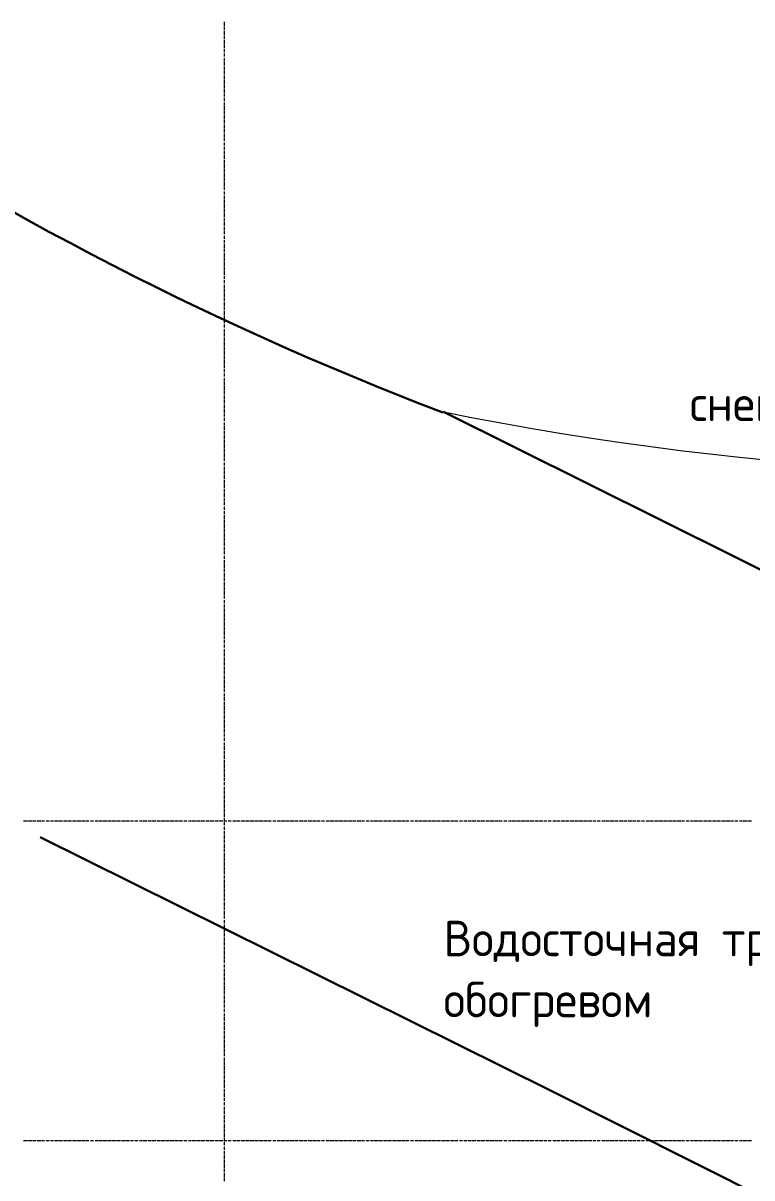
# Model space of a CAD drawing. Header units: millimetres. Extents: x -42533 to 645315, y 3457 to 82611.
# Drawn here: x 536049 to 540149, y 11862 to 18359 of the extents above; entities that cross this region are included whole.
import ezdxf

# ---------------------------------------------------------------- set-up
doc = ezdxf.new("R2010")
doc.units = ezdxf.units.MM
doc.layers.add('PDF _!ЭОМ.Молниезащита', color=7, linetype='Continuous', true_color=0x954a95)
doc.layers.add('PDF _Оси', color=7, linetype='Continuous', true_color=0xbababa)
doc.layers.add('PDF _Текст', color=7, linetype='Continuous')
doc.styles.add('PDF GOST Common', font='GOST_Common.ttf')

msp = doc.modelspace()

# ---------------------------------------------------------------- linework, layer by layer
at = {"layer": 'PDF _!ЭОМ.Молниезащита', "color": 1, "lineweight": 30}
msp.add_lwpolyline([(530141.9, 44639, 0.234942), (527196, 28346.6, 0.234987), (538409.8, 16168)], format="xyb", dxfattribs=at)
msp.add_lwpolyline([(555538.4, 7416.8), (552700.7, 8907.6), (549854.5, 10385.7), (547004.1, 11851.2), (544145.3, 13303.9), (541282.2, 14743.9), (538414.9, 16171.2)], dxfattribs=at)
at = {"layer": 'PDF _!ЭОМ.Молниезащита', "color": 3, "lineweight": 30}
msp.add_lwpolyline([(553268.2, 5028), (550430.5, 6518.9), (547584.4, 7997), (544734, 9462.4), (541879.4, 10915.2), (539012, 12355.2), (536144.7, 13778.3)], dxfattribs=at)
at = {"layer": 'PDF _!ЭОМ.Молниезащита', "lineweight": 13}
msp.add_arc((541973.2, 33883.9), 18066.6, 258.64082, 32.4196, dxfattribs=at)
at = {"layer": 'PDF _!ЭОМ.Молниезащита', "lineweight": 30}
msp.add_arc((514330.6, -50639.5), 76931.2, 53.480075, 71.283866, dxfattribs=at)
at = {"layer": 'PDF _Оси', "color": 8, "lineweight": 9}
for points in [[(537182.4, 18344), (537182.4, 18365.1)], [(537182.4, 18318.5), (537182.4, 18339.7)], [(537182.4, 18293.1), (537182.4, 18314.3)], [(537182.4, 18267.7), (537182.4, 18288.9)], [(537182.4, 18242.3), (537182.4, 18263.5)], [(537182.4, 18216.9), (537182.4, 18238.1)], [(537182.4, 18195.7), (537182.4, 18212.7)], [(537182.4, 18191.5), (537182.4, 18191.5)], [(537182.4, 18170.3), (537182.4, 18187.3)], [(537182.4, 18166.1), (537182.4, 18166.1)], [(537182.4, 18144.9), (537182.4, 18161.8)], [(537182.4, 18119.5), (537182.4, 18140.7)], [(537182.4, 18094.1), (537182.4, 18115.3)], [(537182.4, 18068.7), (537182.4, 18089.8)], [(537182.4, 18043.2), (537182.4, 18064.4)], [(537182.4, 18017.8), (537182.4, 18039)], [(537182.4, 17992.4), (537182.4, 18013.6)], [(537182.4, 17967), (537182.4, 17988.2)], [(537182.4, 17945.8), (537182.4, 17962.8)], [(537182.4, 17941.6), (537182.4, 17941.6)], [(537182.4, 17920.4), (537182.4, 17937.4)], [(537182.4, 17916.2), (537182.4, 17916.2)], [(537182.4, 17895), (537182.4, 17912)], [(537182.4, 17869.6), (537182.4, 17890.8)], [(537182.4, 17844.2), (537182.4, 17865.4)], [(537182.4, 17818.8), (537182.4, 17840)], [(537182.4, 17793.4), (537182.4, 17814.5)], [(537182.4, 17768), (537182.4, 17789.1)], [(537182.4, 17742.5), (537182.4, 17763.7)], [(537182.4, 17717.1), (537182.4, 17738.3)], [(537182.4, 17696), (537182.4, 17712.9)], [(537182.4, 17691.7), (537182.4, 17691.7)], [(537182.4, 17670.5), (537182.4, 17687.5)], [(537182.4, 17666.3), (537182.4, 17666.3)], [(537182.4, 17645.1), (537182.4, 17662.1)], [(537182.4, 17619.7), (537182.4, 17640.9)], [(537182.4, 17594.3), (537182.4, 17615.5)], [(537182.4, 17568.9), (537182.4, 17590.1)], [(537182.4, 17543.5), (537182.4, 17564.7)], [(537182.4, 17518.1), (537182.4, 17539.2)], [(537182.4, 17492.7), (537182.4, 17513.8)], [(537182.4, 17467.2), (537182.4, 17488.4)], [(537182.4, 17441.8), (537182.4, 17463)], [(537182.4, 17420.7), (537182.4, 17437.6)], [(537182.4, 17416.4), (537182.4, 17416.4)], [(537182.4, 17395.2), (537182.4, 17412.2)], [(537182.4, 17391), (537182.4, 17391)], [(537182.4, 17369.8), (537182.4, 17386.8)], [(537182.4, 17344.4), (537182.4, 17365.6)], [(537182.4, 17319), (537182.4, 17340.2)], [(537182.4, 17293.6), (537182.4, 17314.8)], [(537182.4, 17268.2), (537182.4, 17289.4)], [(537182.4, 17242.8), (537182.4, 17263.9)], [(537182.4, 17217.4), (537182.4, 17238.5)], [(537182.4, 17191.9), (537182.4, 17213.1)], [(537182.4, 17170.8), (537182.4, 17187.7)], [(537182.4, 17166.5), (537182.4, 17166.5)], [(537182.4, 17145.4), (537182.4, 17162.3)], [(537182.4, 17141.1), (537182.4, 17141.1)], [(537182.4, 17119.9), (537182.4, 17136.9)], [(537182.4, 17094.5), (537182.4, 17115.7)], [(537182.4, 17069.1), (537182.4, 17090.3)], [(537182.4, 17043.7), (537182.4, 17064.9)], [(537182.4, 17018.3), (537182.4, 17039.5)], [(537182.4, 16992.9), (537182.4, 17014.1)], [(537182.4, 16967.5), (537182.4, 16988.6)], [(537182.4, 16942.1), (537182.4, 16963.2)], [(537182.4, 16920.9), (537182.4, 16937.8)], [(537182.4, 16916.6), (537182.4, 16916.6)], [(537182.4, 16895.5), (537182.4, 16912.4)], [(537182.4, 16891.2), (537182.4, 16891.2)], [(537182.4, 16870.1), (537182.4, 16887)], [(537182.4, 16844.6), (537182.4, 16865.8)], [(537182.4, 16819.2), (537182.4, 16840.4)], [(537182.4, 16793.8), (537182.4, 16815)], [(537182.4, 16768.4), (537182.4, 16789.6)], [(537182.4, 16743), (537182.4, 16764.2)], [(537182.4, 16717.6), (537182.4, 16738.8)], [(537182.4, 16692.2), (537182.4, 16713.4)], [(537182.4, 16671), (537182.4, 16687.9)], [(537182.4, 16666.8), (537182.4, 16666.8)], [(537182.4, 16645.6), (537182.4, 16662.5)], [(537182.4, 16641.3), (537182.4, 16641.3)], [(537182.4, 16620.2), (537182.4, 16637.1)], [(537182.4, 16594.8), (537182.4, 16615.9)], [(537182.4, 16569.3), (537182.4, 16590.5)], [(537182.4, 16543.9), (537182.4, 16565.1)], [(537182.4, 16518.5), (537182.4, 16539.7)], [(537182.4, 16493.1), (537182.4, 16514.3)], [(537182.4, 16467.7), (537182.4, 16488.9)], [(537182.4, 16442.3), (537182.4, 16463.5)], [(537182.4, 16416.9), (537182.4, 16438.1)], [(537182.4, 16395.7), (537182.4, 16412.6)], [(537182.4, 16391.5), (537182.4, 16391.5)], [(537182.4, 16370.3), (537182.4, 16387.2)], [(537182.4, 16366.1), (537182.4, 16366.1)], [(537182.4, 16344.9), (537182.4, 16361.8)], [(537182.4, 16319.5), (537182.4, 16340.6)], [(537182.4, 16294.1), (537182.4, 16315.2)], [(537182.4, 16268.6), (537182.4, 16289.8)], [(537182.4, 16243.2), (537182.4, 16264.4)], [(537182.4, 16217.8), (537182.4, 16239)], [(537182.4, 16192.4), (537182.4, 16213.6)], [(537182.4, 16167), (537182.4, 16188.2)], [(537182.4, 16145.8), (537182.4, 16162.8)], [(537182.4, 16141.6), (537182.4, 16141.6)], [(537182.4, 16120.4), (537182.4, 16137.3)], [(537182.4, 16116.2), (537182.4, 16116.2)], [(537182.4, 16095), (537182.4, 16111.9)], [(537182.4, 16069.6), (537182.4, 16090.8)], [(537182.4, 16044.2), (537182.4, 16065.3)], [(537182.4, 16018.8), (537182.4, 16039.9)], [(537182.4, 15993.3), (537182.4, 16014.5)], [(537182.4, 15967.9), (537182.4, 15989.1)], [(537182.4, 15942.5), (537182.4, 15963.7)], [(537182.4, 15917.1), (537182.4, 15938.3)], [(537182.4, 15895.9), (537182.4, 15912.9)], [(537182.4, 15891.7), (537182.4, 15891.7)], [(537182.4, 15870.5), (537182.4, 15887.5)], [(537182.4, 15866.3), (537182.4, 15866.3)], [(537182.4, 15845.1), (537182.4, 15862)], [(537182.4, 15819.7), (537182.4, 15840.9)], [(537182.4, 15794.3), (537182.4, 15815.5)], [(537182.4, 15768.9), (537182.4, 15790)], [(537182.4, 15743.5), (537182.4, 15764.6)], [(537182.4, 15718), (537182.4, 15739.2)], [(537182.4, 15692.6), (537182.4, 15713.8)], [(537182.4, 15667.2), (537182.4, 15688.4)], [(537182.4, 15646), (537182.4, 15663)], [(537182.4, 15641.8), (537182.4, 15641.8)], [(537182.4, 15620.6), (537182.4, 15637.6)], [(537182.4, 15616.4), (537182.4, 15616.4)], [(537182.4, 15595.2), (537182.4, 15612.2)], [(537182.4, 15569.8), (537182.4, 15591)], [(537182.4, 15544.4), (537182.4, 15565.6)], [(537182.4, 15519), (537182.4, 15540.2)], [(537182.4, 15493.6), (537182.4, 15514.7)], [(537182.4, 15468.2), (537182.4, 15489.3)], [(537182.4, 15442.7), (537182.4, 15463.9)], [(537182.4, 15417.3), (537182.4, 15438.5)], [(537182.4, 15391.9), (537182.4, 15413.1)], [(537182.4, 15370.7), (537182.4, 15387.7)], [(537182.4, 15366.5), (537182.4, 15366.5)], [(537182.4, 15345.3), (537182.4, 15362.3)], [(537182.4, 15341.1), (537182.4, 15341.1)], [(537182.4, 15319.9), (537182.4, 15336.9)], [(537182.4, 15294.5), (537182.4, 15315.7)], [(537182.4, 15269.1), (537182.4, 15290.3)], [(537182.4, 15243.7), (537182.4, 15264.9)], [(537182.4, 15218.3), (537182.4, 15239.4)], [(537182.4, 15192.9), (537182.4, 15214)], [(537182.4, 15167.4), (537182.4, 15188.6)], [(537182.4, 15142), (537182.4, 15163.2)], [(537182.4, 15120.9), (537182.4, 15137.8)], [(537182.4, 15116.6), (537182.4, 15116.6)], [(537182.4, 15095.4), (537182.4, 15112.4)], [(537182.4, 15091.2), (537182.4, 15091.2)], [(537182.4, 15070), (537182.4, 15087)], [(537182.4, 15044.6), (537182.4, 15065.8)], [(537182.4, 15019.2), (537182.4, 15040.4)], [(537182.4, 14993.8), (537182.4, 15015)], [(537182.4, 14968.4), (537182.4, 14989.6)], [(537182.4, 14943), (537182.4, 14964.2)], [(537182.4, 14917.6), (537182.4, 14938.7)], [(537182.4, 14892.2), (537182.4, 14913.3)], [(537182.4, 14871), (537182.4, 14887.9)], [(537182.4, 14866.7), (537182.4, 14866.7)], [(537182.4, 14845.6), (537182.4, 14862.5)], [(537182.4, 14841.3), (537182.4, 14841.3)], [(537182.4, 14820.2), (537182.4, 14837.1)], [(537182.4, 14794.7), (537182.4, 14815.9)], [(537182.4, 14769.3), (537182.4, 14790.5)], [(537182.4, 14743.9), (537182.4, 14765.1)], [(537182.4, 14718.5), (537182.4, 14739.7)], [(537182.4, 14693.1), (537182.4, 14714.3)], [(537182.4, 14667.7), (537182.4, 14688.9)], [(537182.4, 14642.3), (537182.4, 14663.4)], [(537182.4, 14616.9), (537182.4, 14638)], [(537182.4, 14595.7), (537182.4, 14612.6)], [(537182.4, 14591.4), (537182.4, 14591.4)], [(537182.4, 14570.3), (537182.4, 14587.2)], [(537182.4, 14544.9), (537182.4, 14566)], [(537182.4, 14519.4), (537182.4, 14540.6)], [(537182.4, 14494), (537182.4, 14515.2)], [(537182.4, 14468.6), (537182.4, 14489.8)], [(537182.4, 14443.2), (537182.4, 14464.4)], [(537182.4, 14417.8), (537182.4, 14439)], [(537182.4, 14392.4), (537182.4, 14413.6)], [(537182.4, 14367), (537182.4, 14388.1)], [(537182.4, 14345.8), (537182.4, 14362.7)], [(537182.4, 14341.6), (537182.4, 14341.6)], [(537182.4, 14320.4), (537182.4, 14337.3)], [(537182.4, 14316.1), (537182.4, 14316.1)], [(537182.4, 14295), (537182.4, 14311.9)], [(537182.4, 14269.6), (537182.4, 14290.7)], [(537182.4, 14244.1), (537182.4, 14265.3)], [(537182.4, 14218.7), (537182.4, 14239.9)], [(537182.4, 14193.3), (537182.4, 14214.5)], [(537182.4, 14167.9), (537182.4, 14189.1)], [(537182.4, 14142.5), (537182.4, 14163.7)], [(537182.4, 14117.1), (537182.4, 14138.3)], [(537182.4, 14095.9), (537182.4, 14112.8)], [(537182.4, 14091.7), (537182.4, 14091.7)], [(537182.4, 14070.5), (537182.4, 14087.4)], [(537182.4, 14066.3), (537182.4, 14066.3)], [(537182.4, 14045.1), (537182.4, 14062)], [(537182.4, 14019.7), (537182.4, 14040.8)], [(537182.4, 13994.3), (537182.4, 14015.4)], [(537182.4, 13968.8), (537182.4, 13990)], [(537182.4, 13943.4), (537182.4, 13964.6)], [(537182.4, 13918), (537182.4, 13939.2)], [(537182.4, 13892.6), (537182.4, 13913.8)], [(536051.5, 13871.4), (536072.7, 13871.4)], [(536076.9, 13871.4), (536098.1, 13871.4)], [(536102.4, 13871.4), (536123.5, 13871.4)], [(536127.8, 13871.4), (536148.9, 13871.4)], [(536153.2, 13871.4), (536170.1, 13871.4)], [(536174.4, 13871.4), (536174.4, 13871.4)], [(536178.6, 13871.4), (536195.5, 13871.4)], [(536199.8, 13871.4), (536199.8, 13871.4)], [(536204, 13871.4), (536220.9, 13871.4)], [(536225.2, 13871.4), (536246.4, 13871.4)], [(536250.6, 13871.4), (536271.8, 13871.4)], [(536276, 13871.4), (536297.2, 13871.4)], [(536301.4, 13871.4), (536322.6, 13871.4)], [(536326.8, 13871.4), (536348, 13871.4)], [(536352.2, 13871.4), (536373.4, 13871.4)], [(536377.7, 13871.4), (536398.8, 13871.4)], [(536403.1, 13871.4), (536420, 13871.4)], [(536424.2, 13871.4), (536424.2, 13871.4)], [(536428.5, 13871.4), (536445.4, 13871.4)], [(536449.7, 13871.4), (536449.7, 13871.4)], [(536453.9, 13871.4), (536470.8, 13871.4)], [(536475.1, 13871.4), (536496.2, 13871.4)], [(536500.5, 13871.4), (536521.7, 13871.4)], [(536525.9, 13871.4), (536547.1, 13871.4)], [(536551.3, 13871.4), (536572.5, 13871.4)], [(536576.7, 13871.4), (536597.9, 13871.4)], [(536602.1, 13871.4), (536623.3, 13871.4)], [(536627.5, 13871.4), (536648.7, 13871.4)], [(536653, 13871.4), (536669.9, 13871.4)], [(536674.1, 13871.4), (536674.1, 13871.4)], [(536678.4, 13871.4), (536695.3, 13871.4)], [(536699.5, 13871.4), (536699.5, 13871.4)], [(536703.8, 13871.4), (536720.7, 13871.4)], [(536725, 13871.4), (536746.1, 13871.4)], [(536750.4, 13871.4), (536771.5, 13871.4)], [(536775.8, 13871.4), (536797, 13871.4)], [(536801.2, 13871.4), (536822.4, 13871.4)], [(536826.6, 13871.4), (536847.8, 13871.4)], [(536852, 13871.4), (536873.2, 13871.4)], [(536877.4, 13871.4), (536898.6, 13871.4)], [(536902.8, 13871.4), (536924, 13871.4)], [(536928.3, 13871.4), (536945.2, 13871.4)], [(536949.4, 13871.4), (536949.4, 13871.4)], [(536953.7, 13871.4), (536970.6, 13871.4)], [(536974.8, 13871.4), (536974.8, 13871.4)], [(536979.1, 13871.4), (536996, 13871.4)], [(537000.3, 13871.4), (537021.4, 13871.4)], [(537025.7, 13871.4), (537046.8, 13871.4)], [(537051.1, 13871.4), (537072.3, 13871.4)], [(537076.5, 13871.4), (537097.7, 13871.4)], [(537101.9, 13871.4), (537123.1, 13871.4)], [(537127.3, 13871.4), (537148.5, 13871.4)], [(537152.7, 13871.4), (537173.9, 13871.4)], [(537178.1, 13871.4), (537195.1, 13871.4)], [(537182.4, 13867.2), (537182.4, 13888.4)], [(537182.4, 13846), (537182.4, 13863)], [(537182.4, 13841.8), (537182.4, 13841.8)], [(537199.3, 13871.4), (537199.3, 13871.4)], [(537203.5, 13871.4), (537220.5, 13871.4)], [(537224.7, 13871.4), (537224.7, 13871.4)], [(537229, 13871.4), (537245.9, 13871.4)], [(537250.1, 13871.4), (537271.3, 13871.4)], [(537275.5, 13871.4), (537296.7, 13871.4)], [(537301, 13871.4), (537322.1, 13871.4)], [(537326.4, 13871.4), (537347.5, 13871.4)], [(537351.8, 13871.4), (537373, 13871.4)], [(537377.2, 13871.4), (537398.4, 13871.4)], [(537402.6, 13871.4), (537423.8, 13871.4)], [(537428, 13871.4), (537445, 13871.4)], [(537449.2, 13871.4), (537449.2, 13871.4)], [(537453.4, 13871.4), (537470.4, 13871.4)], [(537474.6, 13871.4), (537474.6, 13871.4)], [(537478.8, 13871.4), (537495.8, 13871.4)], [(537500, 13871.4), (537521.2, 13871.4)], [(537525.4, 13871.4), (537546.6, 13871.4)], [(537550.8, 13871.4), (537572, 13871.4)], [(537576.3, 13871.4), (537597.4, 13871.4)], [(537601.7, 13871.4), (537622.8, 13871.4)], [(537627.1, 13871.4), (537648.3, 13871.4)], [(537652.5, 13871.4), (537673.7, 13871.4)], [(537677.9, 13871.4), (537699.1, 13871.4)], [(537703.3, 13871.4), (537720.3, 13871.4)], [(537724.5, 13871.4), (537724.5, 13871.4)], [(537728.7, 13871.4), (537745.7, 13871.4)], [(537749.9, 13871.4), (537749.9, 13871.4)], [(537754.1, 13871.4), (537771.1, 13871.4)], [(537775.3, 13871.4), (537796.5, 13871.4)], [(537800.7, 13871.4), (537821.9, 13871.4)], [(537826.1, 13871.4), (537847.3, 13871.4)], [(537851.6, 13871.4), (537872.7, 13871.4)], [(537877, 13871.4), (537898.1, 13871.4)], [(537902.4, 13871.4), (537923.6, 13871.4)], [(537927.8, 13871.4), (537949, 13871.4)], [(537953.2, 13871.4), (537970.1, 13871.4)], [(537974.4, 13871.4), (537974.4, 13871.4)], [(537978.6, 13871.4), (537995.6, 13871.4)], [(537999.8, 13871.4), (537999.8, 13871.4)], [(538004, 13871.4), (538021, 13871.4)], [(538025.2, 13871.4), (538046.4, 13871.4)], [(538050.6, 13871.4), (538071.8, 13871.4)], [(538076, 13871.4), (538097.2, 13871.4)], [(538101.4, 13871.4), (538122.6, 13871.4)], [(538126.9, 13871.4), (538148, 13871.4)], [(538152.3, 13871.4), (538173.4, 13871.4)], [(538177.7, 13871.4), (538198.9, 13871.4)], [(538203.1, 13871.4), (538220, 13871.4)], [(538224.3, 13871.4), (538224.3, 13871.4)], [(538228.5, 13871.4), (538245.4, 13871.4)], [(538249.7, 13871.4), (538249.7, 13871.4)], [(538253.9, 13871.4), (538270.9, 13871.4)], [(538275.1, 13871.4), (538296.3, 13871.4)], [(538300.5, 13871.4), (538321.7, 13871.4)], [(538325.9, 13871.4), (538347.1, 13871.4)], [(538351.3, 13871.4), (538372.5, 13871.4)], [(538376.7, 13871.4), (538397.9, 13871.4)], [(538402.2, 13871.4), (538423.3, 13871.4)], [(538427.6, 13871.4), (538448.7, 13871.4)], [(538453, 13871.4), (538474.2, 13871.4)], [(538478.4, 13871.4), (538495.3, 13871.4)], [(538499.6, 13871.4), (538499.6, 13871.4)], [(538503.8, 13871.4), (538520.7, 13871.4)], [(538525, 13871.4), (538525, 13871.4)], [(538529.2, 13871.4), (538546.2, 13871.4)], [(538550.4, 13871.4), (538571.6, 13871.4)], [(538575.8, 13871.4), (538597, 13871.4)], [(538601.2, 13871.4), (538622.4, 13871.4)], [(538626.6, 13871.4), (538647.8, 13871.4)], [(538652, 13871.4), (538673.2, 13871.4)], [(538677.4, 13871.4), (538698.6, 13871.4)], [(538702.9, 13871.4), (538724, 13871.4)], [(538728.3, 13871.4), (538745.2, 13871.4)], [(538749.5, 13871.4), (538749.5, 13871.4)], [(538753.7, 13871.4), (538770.6, 13871.4)], [(538774.9, 13871.4), (538774.9, 13871.4)], [(538779.1, 13871.4), (538796, 13871.4)], [(538800.3, 13871.4), (538821.5, 13871.4)], [(538825.7, 13871.4), (538846.9, 13871.4)], [(538851.1, 13871.4), (538872.3, 13871.4)], [(538876.5, 13871.4), (538897.7, 13871.4)], [(538901.9, 13871.4), (538923.1, 13871.4)], [(538927.3, 13871.4), (538948.5, 13871.4)], [(538952.7, 13871.4), (538973.9, 13871.4)], [(538978.2, 13871.4), (538995.1, 13871.4)], [(538999.3, 13871.4), (538999.3, 13871.4)], [(539003.6, 13871.4), (539020.5, 13871.4)], [(539024.7, 13871.4), (539024.7, 13871.4)], [(539029, 13871.4), (539045.9, 13871.4)], [(539050.2, 13871.4), (539071.3, 13871.4)], [(539075.6, 13871.4), (539096.7, 13871.4)], [(539101, 13871.4), (539122.2, 13871.4)], [(539126.4, 13871.4), (539147.6, 13871.4)], [(539151.8, 13871.4), (539173, 13871.4)], [(539177.2, 13871.4), (539198.4, 13871.4)], [(539202.6, 13871.4), (539223.8, 13871.4)], [(539228, 13871.4), (539249.2, 13871.4)], [(539253.5, 13871.4), (539270.4, 13871.4)], [(539274.6, 13871.4), (539274.6, 13871.4)], [(539278.9, 13871.4), (539295.8, 13871.4)], [(539300, 13871.4), (539300, 13871.4)], [(539304.3, 13871.4), (539321.2, 13871.4)], [(539325.5, 13871.4), (539346.6, 13871.4)], [(539350.9, 13871.4), (539372, 13871.4)], [(539376.3, 13871.4), (539397.5, 13871.4)], [(539401.7, 13871.4), (539422.9, 13871.4)], [(539427.1, 13871.4), (539448.3, 13871.4)], [(539452.5, 13871.4), (539473.7, 13871.4)], [(539477.9, 13871.4), (539499.1, 13871.4)], [(539503.3, 13871.4), (539520.3, 13871.4)], [(539524.5, 13871.4), (539524.5, 13871.4)], [(539528.8, 13871.4), (539545.7, 13871.4)], [(539549.9, 13871.4), (539549.9, 13871.4)], [(539554.2, 13871.4), (539571.1, 13871.4)], [(539575.3, 13871.4), (539596.5, 13871.4)], [(539600.8, 13871.4), (539621.9, 13871.4)], [(539626.2, 13871.4), (539647.3, 13871.4)], [(539651.6, 13871.4), (539672.8, 13871.4)], [(539677, 13871.4), (539698.2, 13871.4)], [(539702.4, 13871.4), (539723.6, 13871.4)], [(539727.8, 13871.4), (539749, 13871.4)], [(539753.2, 13871.4), (539770.2, 13871.4)], [(539774.4, 13871.4), (539774.4, 13871.4)], [(539778.6, 13871.4), (539795.6, 13871.4)], [(539799.8, 13871.4), (539799.8, 13871.4)], [(539804.1, 13871.4), (539821, 13871.4)], [(539825.2, 13871.4), (539846.4, 13871.4)], [(539850.6, 13871.4), (539871.8, 13871.4)], [(539876.1, 13871.4), (539897.2, 13871.4)], [(539901.5, 13871.4), (539922.6, 13871.4)], [(539926.9, 13871.4), (539948.1, 13871.4)], [(539952.3, 13871.4), (539973.5, 13871.4)], [(539977.7, 13871.4), (539998.9, 13871.4)], [(540003.1, 13871.4), (540024.3, 13871.4)], [(540028.5, 13871.4), (540045.5, 13871.4)], [(540049.7, 13871.4), (540049.7, 13871.4)], [(540053.9, 13871.4), (540070.9, 13871.4)], [(540075.1, 13871.4), (540075.1, 13871.4)], [(540079.3, 13871.4), (540096.3, 13871.4)], [(540100.5, 13871.4), (540121.7, 13871.4)], [(540125.9, 13871.4), (540147.1, 13871.4)], [(537182.4, 13820.6), (537182.4, 13837.5)], [(537182.4, 13816.4), (537182.4, 13816.4)], [(537182.4, 13795.2), (537182.4, 13812.1)], [(537182.4, 13769.8), (537182.4, 13791)], [(537182.4, 13744.4), (537182.4, 13765.5)], [(537182.4, 13719), (537182.4, 13740.1)], [(537182.4, 13693.5), (537182.4, 13714.7)], [(537182.4, 13668.1), (537182.4, 13689.3)], [(537182.4, 13642.7), (537182.4, 13663.9)], [(537182.4, 13617.3), (537182.4, 13638.5)], [(537182.4, 13591.9), (537182.4, 13613.1)], [(537182.4, 13570.7), (537182.4, 13587.7)], [(537182.4, 13566.5), (537182.4, 13566.5)], [(537182.4, 13545.3), (537182.4, 13562.3)], [(537182.4, 13519.9), (537182.4, 13541.1)], [(537182.4, 13494.5), (537182.4, 13515.7)], [(537182.4, 13469.1), (537182.4, 13490.3)], [(537182.4, 13443.7), (537182.4, 13464.8)], [(537182.4, 13418.3), (537182.4, 13439.4)], [(537182.4, 13392.8), (537182.4, 13414)], [(537182.4, 13367.4), (537182.4, 13388.6)], [(537182.4, 13342), (537182.4, 13363.2)], [(537182.4, 13320.8), (537182.4, 13337.8)], [(537182.4, 13316.6), (537182.4, 13316.6)], [(537182.4, 13295.4), (537182.4, 13312.4)], [(537182.4, 13291.2), (537182.4, 13291.2)], [(537182.4, 13270), (537182.4, 13287)], [(537182.4, 13244.6), (537182.4, 13265.8)], [(537182.4, 13219.2), (537182.4, 13240.4)], [(537182.4, 13193.8), (537182.4, 13215)], [(537182.4, 13168.4), (537182.4, 13189.5)], [(537182.4, 13143), (537182.4, 13164.1)], [(537182.4, 13117.5), (537182.4, 13138.7)], [(537182.4, 13092.1), (537182.4, 13113.3)], [(537182.4, 13071), (537182.4, 13087.9)], [(537182.4, 13066.7), (537182.4, 13066.7)], [(537182.4, 13045.5), (537182.4, 13062.5)], [(537182.4, 13041.3), (537182.4, 13041.3)], [(537182.4, 13020.1), (537182.4, 13037.1)], [(537182.4, 12994.7), (537182.4, 13015.9)], [(537182.4, 12969.3), (537182.4, 12990.5)], [(537182.4, 12943.9), (537182.4, 12965.1)], [(537182.4, 12918.5), (537182.4, 12939.7)], [(537182.4, 12893.1), (537182.4, 12914.2)], [(537182.4, 12867.7), (537182.4, 12888.8)], [(537182.4, 12842.2), (537182.4, 12863.4)], [(537182.4, 12821.1), (537182.4, 12838)], [(537182.4, 12816.8), (537182.4, 12816.8)], [(537182.4, 12795.7), (537182.4, 12812.6)], [(537182.4, 12791.4), (537182.4, 12791.4)], [(537182.4, 12770.2), (537182.4, 12787.2)], [(537182.4, 12744.8), (537182.4, 12766)], [(537182.4, 12719.4), (537182.4, 12740.6)], [(537182.4, 12694), (537182.4, 12715.2)], [(537182.4, 12668.6), (537182.4, 12689.8)], [(537182.4, 12643.2), (537182.4, 12664.4)], [(537182.4, 12617.8), (537182.4, 12638.9)], [(537182.4, 12592.4), (537182.4, 12613.5)], [(537182.4, 12566.9), (537182.4, 12588.1)], [(537182.4, 12545.8), (537182.4, 12562.7)], [(537182.4, 12541.5), (537182.4, 12541.5)], [(537182.4, 12520.4), (537182.4, 12537.3)], [(537182.4, 12494.9), (537182.4, 12516.1)], [(537182.4, 12469.5), (537182.4, 12490.7)], [(537182.4, 12444.1), (537182.4, 12465.3)], [(537182.4, 12418.7), (537182.4, 12439.9)], [(537182.4, 12393.3), (537182.4, 12414.5)], [(537182.4, 12367.9), (537182.4, 12389.1)], [(537182.4, 12342.5), (537182.4, 12363.6)], [(537182.4, 12317.1), (537182.4, 12338.2)], [(537182.4, 12295.9), (537182.4, 12312.8)], [(537182.4, 12291.6), (537182.4, 12291.6)], [(537182.4, 12270.5), (537182.4, 12287.4)], [(537182.4, 12266.2), (537182.4, 12266.2)], [(537182.4, 12245.1), (537182.4, 12262)], [(537182.4, 12219.6), (537182.4, 12240.8)], [(537182.4, 12194.2), (537182.4, 12215.4)], [(537182.4, 12168.8), (537182.4, 12190)], [(537182.4, 12143.4), (537182.4, 12164.6)], [(537182.4, 12118), (537182.4, 12139.2)], [(537182.4, 12092.6), (537182.4, 12113.8)], [(537182.4, 12067.2), (537182.4, 12088.4)], [(536051.5, 12071.4), (536072.7, 12071.4)], [(536076.9, 12071.4), (536098.1, 12071.4)], [(536102.4, 12071.4), (536123.5, 12071.4)], [(536127.8, 12071.4), (536148.9, 12071.4)], [(536153.2, 12071.4), (536170.1, 12071.4)], [(536174.4, 12071.4), (536174.4, 12071.4)], [(536178.6, 12071.4), (536195.5, 12071.4)], [(536199.8, 12071.4), (536199.8, 12071.4)], [(536204, 12071.4), (536220.9, 12071.4)], [(536225.2, 12071.4), (536246.4, 12071.4)], [(536250.6, 12071.4), (536271.8, 12071.4)], [(536276, 12071.4), (536297.2, 12071.4)], [(536301.4, 12071.4), (536322.6, 12071.4)], [(536326.8, 12071.4), (536348, 12071.4)], [(536352.2, 12071.4), (536373.4, 12071.4)], [(536377.7, 12071.4), (536398.8, 12071.4)], [(536403.1, 12071.4), (536420, 12071.4)], [(536424.2, 12071.4), (536424.2, 12071.4)], [(536428.5, 12071.4), (536445.4, 12071.4)], [(536449.7, 12071.4), (536449.7, 12071.4)], [(536453.9, 12071.4), (536470.8, 12071.4)], [(536475.1, 12071.4), (536496.2, 12071.4)], [(536500.5, 12071.4), (536521.7, 12071.4)], [(536525.9, 12071.4), (536547.1, 12071.4)], [(536551.3, 12071.4), (536572.5, 12071.4)], [(536576.7, 12071.4), (536597.9, 12071.4)], [(536602.1, 12071.4), (536623.3, 12071.4)], [(536627.5, 12071.4), (536648.7, 12071.4)], [(536653, 12071.4), (536669.9, 12071.4)], [(536674.1, 12071.4), (536674.1, 12071.4)], [(536678.4, 12071.4), (536695.3, 12071.4)], [(536699.5, 12071.4), (536699.5, 12071.4)], [(536703.8, 12071.4), (536720.7, 12071.4)], [(536725, 12071.4), (536746.1, 12071.4)], [(536750.4, 12071.4), (536771.5, 12071.4)], [(536775.8, 12071.4), (536797, 12071.4)], [(536801.2, 12071.4), (536822.4, 12071.4)], [(536826.6, 12071.4), (536847.8, 12071.4)], [(536852, 12071.4), (536873.2, 12071.4)], [(536877.4, 12071.4), (536898.6, 12071.4)], [(536902.8, 12071.4), (536924, 12071.4)], [(536928.3, 12071.4), (536945.2, 12071.4)], [(536949.4, 12071.4), (536949.4, 12071.4)], [(536953.7, 12071.4), (536970.6, 12071.4)], [(536974.8, 12071.4), (536974.8, 12071.4)], [(536979.1, 12071.4), (536996, 12071.4)], [(537000.3, 12071.4), (537021.4, 12071.4)], [(537025.7, 12071.4), (537046.8, 12071.4)], [(537051.1, 12071.4), (537072.3, 12071.4)], [(537076.5, 12071.4), (537097.7, 12071.4)], [(537101.9, 12071.4), (537123.1, 12071.4)], [(537127.3, 12071.4), (537148.5, 12071.4)], [(537152.7, 12071.4), (537173.9, 12071.4)], [(537178.1, 12071.4), (537195.1, 12071.4)], [(537182.4, 12046), (537182.4, 12062.9)], [(537182.4, 12041.8), (537182.4, 12041.8)], [(537182.4, 12020.6), (537182.4, 12037.5)], [(537199.3, 12071.4), (537199.3, 12071.4)], [(537203.5, 12071.4), (537220.5, 12071.4)], [(537224.7, 12071.4), (537224.7, 12071.4)], [(537229, 12071.4), (537245.9, 12071.4)], [(537250.1, 12071.4), (537271.3, 12071.4)], [(537275.5, 12071.4), (537296.7, 12071.4)], [(537301, 12071.4), (537322.1, 12071.4)], [(537326.4, 12071.4), (537347.5, 12071.4)], [(537351.8, 12071.4), (537373, 12071.4)], [(537377.2, 12071.4), (537398.4, 12071.4)], [(537402.6, 12071.4), (537423.8, 12071.4)], [(537428, 12071.4), (537445, 12071.4)], [(537449.2, 12071.4), (537449.2, 12071.4)], [(537453.4, 12071.4), (537470.4, 12071.4)], [(537474.6, 12071.4), (537474.6, 12071.4)], [(537478.8, 12071.4), (537495.8, 12071.4)], [(537500, 12071.4), (537521.2, 12071.4)], [(537525.4, 12071.4), (537546.6, 12071.4)], [(537550.8, 12071.4), (537572, 12071.4)], [(537576.3, 12071.4), (537597.4, 12071.4)], [(537601.7, 12071.4), (537622.8, 12071.4)], [(537627.1, 12071.4), (537648.3, 12071.4)], [(537652.5, 12071.4), (537673.7, 12071.4)], [(537677.9, 12071.4), (537699.1, 12071.4)], [(537703.3, 12071.4), (537720.3, 12071.4)], [(537724.5, 12071.4), (537724.5, 12071.4)], [(537728.7, 12071.4), (537745.7, 12071.4)], [(537749.9, 12071.4), (537749.9, 12071.4)], [(537754.1, 12071.4), (537771.1, 12071.4)], [(537775.3, 12071.4), (537796.5, 12071.4)], [(537800.7, 12071.4), (537821.9, 12071.4)], [(537826.1, 12071.4), (537847.3, 12071.4)], [(537851.6, 12071.4), (537872.7, 12071.4)], [(537877, 12071.4), (537898.1, 12071.4)], [(537902.4, 12071.4), (537923.6, 12071.4)], [(537927.8, 12071.4), (537949, 12071.4)], [(537953.2, 12071.4), (537970.1, 12071.4)], [(537974.4, 12071.4), (537974.4, 12071.4)], [(537978.6, 12071.4), (537995.6, 12071.4)], [(537999.8, 12071.4), (537999.8, 12071.4)], [(538004, 12071.4), (538021, 12071.4)], [(538025.2, 12071.4), (538046.4, 12071.4)], [(538050.6, 12071.4), (538071.8, 12071.4)], [(538076, 12071.4), (538097.2, 12071.4)], [(538101.4, 12071.4), (538122.6, 12071.4)], [(538126.9, 12071.4), (538148, 12071.4)], [(538152.3, 12071.4), (538173.4, 12071.4)], [(538177.7, 12071.4), (538198.9, 12071.4)], [(538203.1, 12071.4), (538220, 12071.4)], [(538224.3, 12071.4), (538224.3, 12071.4)], [(538228.5, 12071.4), (538245.4, 12071.4)], [(538249.7, 12071.4), (538249.7, 12071.4)], [(538253.9, 12071.4), (538270.9, 12071.4)], [(538275.1, 12071.4), (538296.3, 12071.4)], [(538300.5, 12071.4), (538321.7, 12071.4)], [(538325.9, 12071.4), (538347.1, 12071.4)], [(538351.3, 12071.4), (538372.5, 12071.4)], [(538376.7, 12071.4), (538397.9, 12071.4)], [(538402.2, 12071.4), (538423.3, 12071.4)], [(538427.6, 12071.4), (538448.7, 12071.4)], [(538453, 12071.4), (538474.2, 12071.4)], [(538478.4, 12071.4), (538495.3, 12071.4)], [(538499.6, 12071.4), (538499.6, 12071.4)], [(538503.8, 12071.4), (538520.7, 12071.4)], [(538525, 12071.4), (538525, 12071.4)], [(538529.2, 12071.4), (538546.2, 12071.4)], [(538550.4, 12071.4), (538571.6, 12071.4)], [(538575.8, 12071.4), (538597, 12071.4)], [(538601.2, 12071.4), (538622.4, 12071.4)], [(538626.6, 12071.4), (538647.8, 12071.4)], [(538652, 12071.4), (538673.2, 12071.4)], [(538677.4, 12071.4), (538698.6, 12071.4)], [(538702.9, 12071.4), (538724, 12071.4)], [(538728.3, 12071.4), (538745.2, 12071.4)], [(538749.5, 12071.4), (538749.5, 12071.4)], [(538753.7, 12071.4), (538770.6, 12071.4)], [(538774.9, 12071.4), (538774.9, 12071.4)], [(538779.1, 12071.4), (538796, 12071.4)], [(538800.3, 12071.4), (538821.5, 12071.4)], [(538825.7, 12071.4), (538846.9, 12071.4)], [(538851.1, 12071.4), (538872.3, 12071.4)], [(538876.5, 12071.4), (538897.7, 12071.4)], [(538901.9, 12071.4), (538923.1, 12071.4)], [(538927.3, 12071.4), (538948.5, 12071.4)], [(538952.7, 12071.4), (538973.9, 12071.4)], [(538978.2, 12071.4), (538995.1, 12071.4)], [(538999.3, 12071.4), (538999.3, 12071.4)], [(539003.6, 12071.4), (539020.5, 12071.4)], [(539024.7, 12071.4), (539024.7, 12071.4)], [(539029, 12071.4), (539045.9, 12071.4)], [(539050.2, 12071.4), (539071.3, 12071.4)], [(539075.6, 12071.4), (539096.7, 12071.4)], [(539101, 12071.4), (539122.2, 12071.4)], [(539126.4, 12071.4), (539147.6, 12071.4)], [(539151.8, 12071.4), (539173, 12071.4)], [(539177.2, 12071.4), (539198.4, 12071.4)], [(539202.6, 12071.4), (539223.8, 12071.4)], [(539228, 12071.4), (539249.2, 12071.4)], [(539253.5, 12071.4), (539270.4, 12071.4)], [(539274.6, 12071.4), (539274.6, 12071.4)], [(539278.9, 12071.4), (539295.8, 12071.4)], [(539300, 12071.4), (539300, 12071.4)], [(539304.3, 12071.4), (539321.2, 12071.4)], [(539325.5, 12071.4), (539346.6, 12071.4)], [(539350.9, 12071.4), (539372, 12071.4)], [(539376.3, 12071.4), (539397.5, 12071.4)], [(539401.7, 12071.4), (539422.9, 12071.4)], [(539427.1, 12071.4), (539448.3, 12071.4)], [(539452.5, 12071.4), (539473.7, 12071.4)], [(539477.9, 12071.4), (539499.1, 12071.4)], [(539503.3, 12071.4), (539520.3, 12071.4)], [(539524.5, 12071.4), (539524.5, 12071.4)], [(539528.8, 12071.4), (539545.7, 12071.4)], [(539549.9, 12071.4), (539549.9, 12071.4)], [(539554.2, 12071.4), (539571.1, 12071.4)], [(539575.3, 12071.4), (539596.5, 12071.4)], [(539600.8, 12071.4), (539621.9, 12071.4)], [(539626.2, 12071.4), (539647.3, 12071.4)], [(539651.6, 12071.4), (539672.8, 12071.4)], [(539677, 12071.4), (539698.2, 12071.4)], [(539702.4, 12071.4), (539723.6, 12071.4)], [(539727.8, 12071.4), (539749, 12071.4)], [(539753.2, 12071.4), (539770.2, 12071.4)], [(539774.4, 12071.4), (539774.4, 12071.4)], [(539778.6, 12071.4), (539795.6, 12071.4)], [(539799.8, 12071.4), (539799.8, 12071.4)], [(539804.1, 12071.4), (539821, 12071.4)], [(539825.2, 12071.4), (539846.4, 12071.4)], [(539850.6, 12071.4), (539871.8, 12071.4)], [(539876.1, 12071.4), (539897.2, 12071.4)], [(539901.5, 12071.4), (539922.6, 12071.4)], [(539926.9, 12071.4), (539948.1, 12071.4)], [(539952.3, 12071.4), (539973.5, 12071.4)], [(539977.7, 12071.4), (539998.9, 12071.4)], [(540003.1, 12071.4), (540024.3, 12071.4)], [(540028.5, 12071.4), (540045.5, 12071.4)], [(540049.7, 12071.4), (540049.7, 12071.4)], [(540053.9, 12071.4), (540070.9, 12071.4)], [(540075.1, 12071.4), (540075.1, 12071.4)], [(540079.3, 12071.4), (540096.3, 12071.4)], [(540100.5, 12071.4), (540121.7, 12071.4)], [(540125.9, 12071.4), (540147.1, 12071.4)], [(537182.4, 12016.4), (537182.4, 12016.4)], [(537182.4, 11995.2), (537182.4, 12012.1)], [(537182.4, 11969.8), (537182.4, 11990.9)], [(537182.4, 11944.3), (537182.4, 11965.5)], [(537182.4, 11918.9), (537182.4, 11940.1)], [(537182.4, 11893.5), (537182.4, 11914.7)], [(537182.4, 11868.1), (537182.4, 11889.3)], [(537182.4, 11842.7), (537182.4, 11863.9)]]:
    msp.add_lwpolyline(points, dxfattribs=at)

# ---------------------------------------------------------------- texts
at = {"layer": 'PDF _Текст', "color": 7, "attachment_point": 4, "style": 'PDF GOST Common'}
for s, insert, char_height in [('снегодержателем', (539799.6, 16192.7), 200.023), ('Водосточная труба ⌀150мм с', (538414.6, 13181.3), 200.023), ('обогревом', (538414.6, 12838.2), 200.02)]:
    msp.add_mtext(s, dxfattribs=dict(at, insert=insert, char_height=char_height))

doc.saveas('drawing.dxf')
